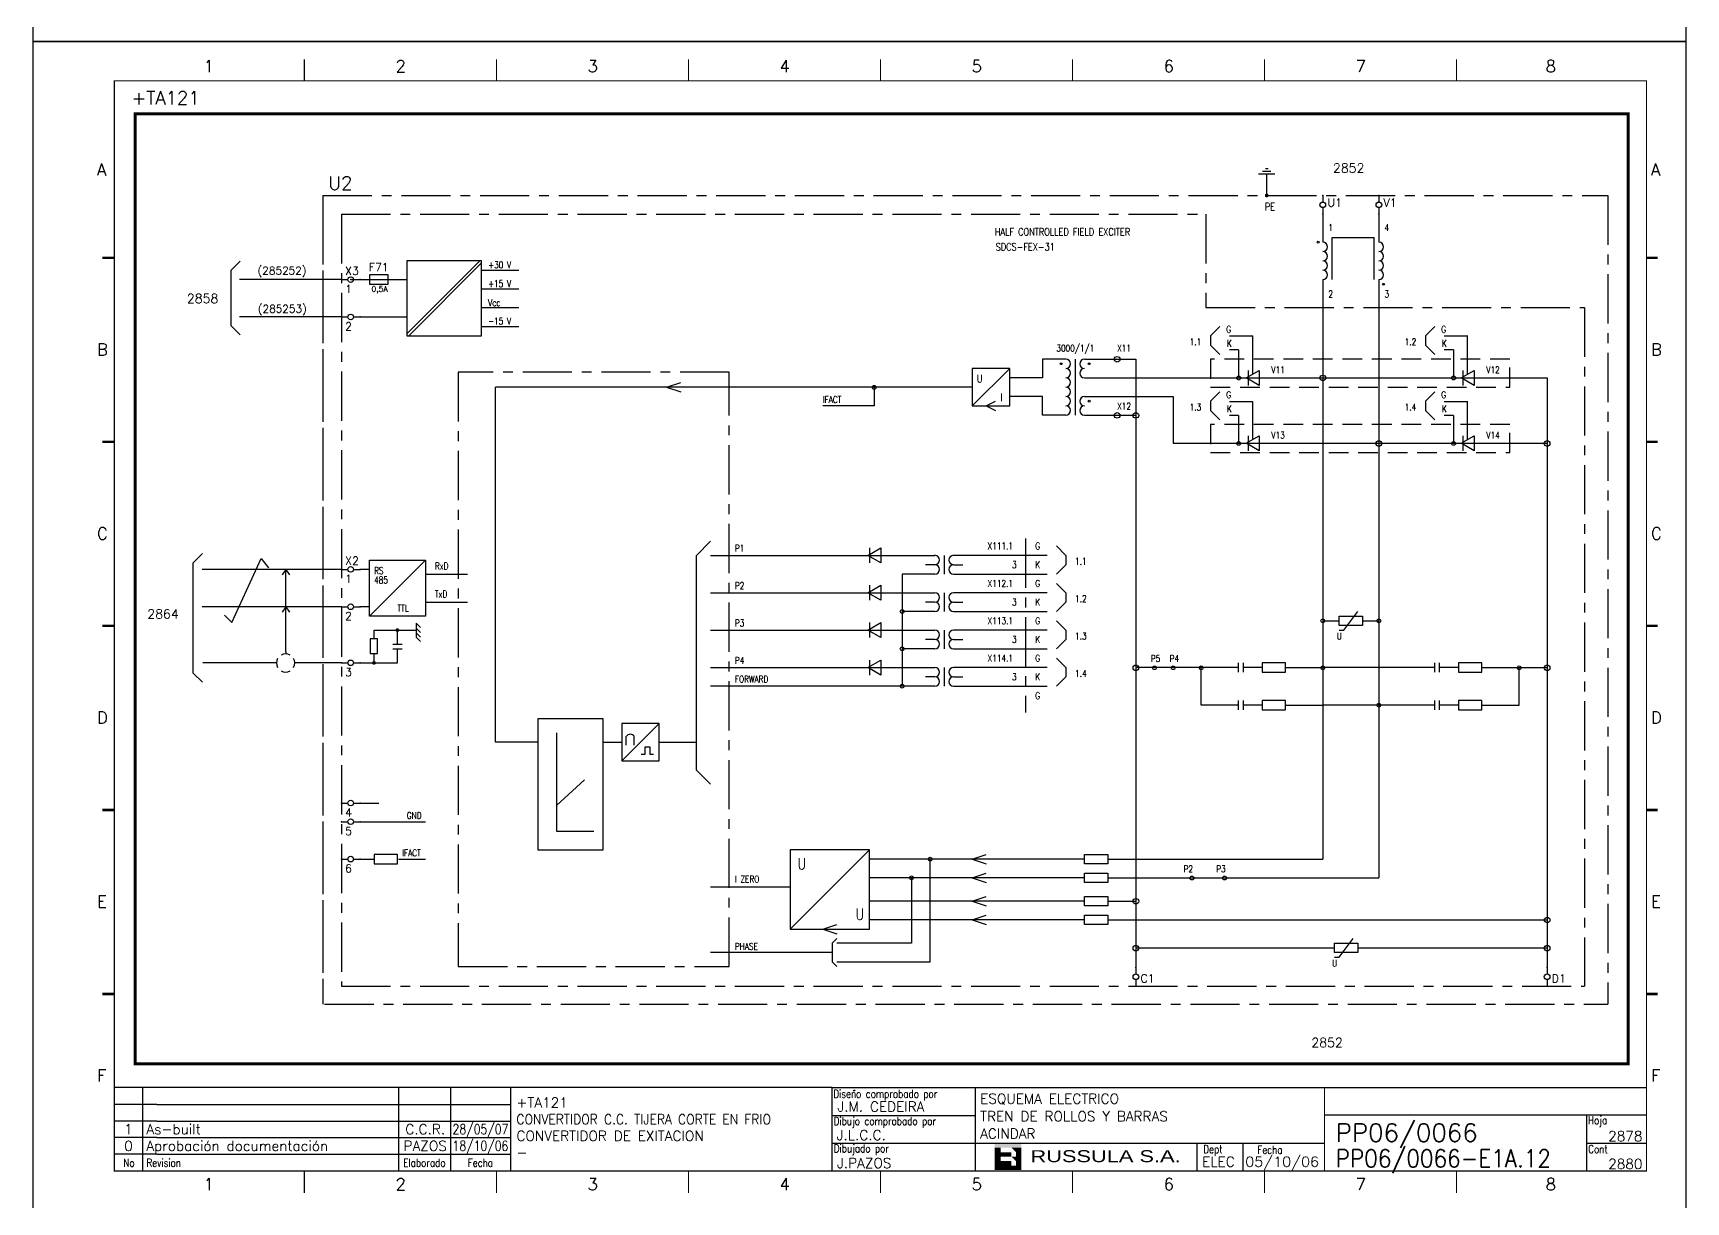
# Model space of a CAD drawing. Extents: x 3 to 423, y -4757 to 292.
# Drawn here: x 2.6 to 422.6, y -3864.1 to -3567.1 of the extents above; entities that cross this region are included whole.
import ezdxf
from ezdxf.enums import TextEntityAlignment as Align

# ---------------------------------------------------------------- set-up
doc = ezdxf.new("R2010")
doc.units = 0
doc.header["$LTSCALE"] = 10
doc.header["$MEASUREMENT"] = 0
for name, pattern in [('CENTER', [2, 1.25, -0.25, 0.25, -0.25]), ('DASHDOT', [1, 0.5, -0.25, 0, -0.25]), ('DASHED', [0.75, 0.5, -0.25])]:
    doc.linetypes.add(name, pattern=pattern)
doc.layers.get('0').update_dxf_attribs({"linetype": 'CONTINUOUS'})
for name, color, linetype in [('1', 7, 'CONTINUOUS'), ('10', 5, 'CONTINUOUS'), ('102', 7, 'CONTINUOUS'), ('2', 7, 'CONTINUOUS'), ('25', 3, 'CONTINUOUS'), ('25K', 4, 'DASHED'), ('25PK', 4, 'CENTER'), ('35', 2, 'CONTINUOUS'), ('50', 1, 'CONTINUOUS'), ('8', 1, 'CONTINUOUS'), ('9', 6, 'CONTINUOUS'), ('DIBUJO', 7, 'CONTINUOUS'), ('NODE', 7, 'CONTINUOUS')]:
    doc.layers.add(name, color=color, linetype=linetype)
doc.styles.add('ABBSTYLE', font='ROMANS.SHX', dxfattribs={"width": 0.8})
doc.styles.add('HELVETICA', font='HELV.SHX')
doc.styles.add('LABEL', font='SIMPLEX', dxfattribs={"width": 0.8, "height": 4})
doc.styles.add('ROMANS', font='romans')
doc.styles.get("Standard").update_dxf_attribs({"font": 'simplex'})

# ---------------------------------------------------------------- blocks, each defined once
blk = doc.blocks.new('newcajec')
at = {"layer": '1'}
for p, q in [((179.4, 20.85), (0.13, 20.85)), ((7, 20.85), (7, 0)), ((71, 20.85), (71, 0)), ((84, 20.85), (84, 0.09)), ((99, 20.85), (99, 0)), ((215.2, 20.8), (215.2, 0)), ((10.6, 16.64), (0, 16.64)), ((10.6, 16.64), (99, 16.64)), ((184.64, 20.18), (184.81, 20.01)), ((184.81, 20.01), (185.18, 20.25)), ((10.6, 12.48), (0, 12.48)), ((10.6, 12.48), (99, 12.48)), ((179.4, 13.87), (215.2, 13.87)), ((368, 14.06), (368, 0)), ((10.6, 8.32), (0, 8.32)), ((10.6, 8.32), (99, 8.32)), ((10.6, 4.16), (0, 4.16)), ((10.6, 4.16), (99, 4.16)), ((179.4, 6.93), (267.63, 6.93)), ((267.63, 6.93), (302.5, 6.93)), ((270.63, 6.91), (270.63, 0)), ((282.07, 6.93), (282.07, 0)), ((368, 6.93), (383, 6.93))]:
    blk.add_line(p, q, dxfattribs=at)
for points in [[(47.5, 272.5, 0.3, 0.3, 0), (47.5, 277.91, 0.3, 0.3, 0)], [(95.5, 272.5, 0.3, 0.3, 0), (95.5, 277.91, 0.3, 0.3, 0)], [(143.5, 272.5, 0.3, 0.3, 0), (143.5, 277.91, 0.3, 0.3, 0)], [(191.5, 272.5, 0.3, 0.3, 0), (191.5, 277.91, 0.3, 0.3, 0)], [(239.5, 272.5, 0.3, 0.3, 0), (239.5, 277.91, 0.3, 0.3, 0)], [(287.5, 272.5, 0.3, 0.3, 0), (287.5, 277.91, 0.3, 0.3, 0)], [(335.5, 272.5, 0.3, 0.3, 0), (335.5, 277.91, 0.3, 0.3, 0)], [(-2.99, 228.23, 0.6, 0.6, 0), (-0.18, 228.23, 0.6, 0.6, 0)], [(383.01, 228.23, 0.6, 0.6, 0), (385.82, 228.23, 0.6, 0.6, 0)], [(-2.99, 182.23, 0.6, 0.6, 0), (-0.18, 182.23, 0.6, 0.6, 0)], [(383.01, 182.23, 0.6, 0.6, 0), (385.82, 182.23, 0.6, 0.6, 0)], [(-2.99, 136.23, 0.6, 0.6, 0), (-0.18, 136.23, 0.6, 0.6, 0)], [(383.01, 136.23, 0.6, 0.6, 0), (385.82, 136.23, 0.6, 0.6, 0)], [(-2.99, 90.23, 0.6, 0.6, 0), (-0.18, 90.23, 0.6, 0.6, 0)], [(383.01, 90.23, 0.6, 0.6, 0), (385.82, 90.23, 0.6, 0.6, 0)], [(-2.99, 44.23, 0.6, 0.6, 0), (-0.18, 44.23, 0.6, 0.6, 0)], [(383.01, 44.23, 0.6, 0.6, 0), (385.82, 44.23, 0.6, 0.6, 0)], [(383, 20.8, 0.3, 0.3, 0), (179.4, 20.8, 0.3, 0.3, 0), (179.4, 0, 0.3, 0.3, 0)], [(302.5, 20.8, 0.3, 0.3, 0), (302.5, 0, 0.3, 0.3, 0)], [(302.5, 14, 0.3, 0.3, 0), (383, 14, 0.3, 0.3, 0)], [(47.5, -5.5, 0.3, 0.3, 0), (47.5, -0.09, 0.3, 0.3, 0)], [(95.5, -5.5, 0.3, 0.3, 0), (95.5, -0.09, 0.3, 0.3, 0)], [(143.5, -5.5, 0.3, 0.3, 0), (143.5, -0.09, 0.3, 0.3, 0)], [(191.5, -5.5, 0.3, 0.3, 0), (191.5, -0.09, 0.3, 0.3, 0)], [(239.5, -5.5, 0.3, 0.3, 0), (239.5, -0.09, 0.3, 0.3, 0)], [(287.5, -5.5, 0.3, 0.3, 0), (287.5, -0.09, 0.3, 0.3, 0)], [(335.5, -5.5, 0.3, 0.3, 0), (335.5, -0.09, 0.3, 0.3, 0)]]:
    blk.add_lwpolyline(points, format="xyseb", dxfattribs=at)
at = {"layer": '1', "const_width": 0.3}
blk.add_lwpolyline([(0, 0), (0, 272.5), (383, 272.5), (383, 0)], close=True, dxfattribs=at)
at = {"layer": '2', "color": 14}
for p, q in [((221.42, 4.69), (221.42, 5.81)), ((221.42, 2.47), (221.42, 3.58))]:
    blk.add_line(p, q, dxfattribs=at)
for points in [[(220.05, 5.81), (220.05, 6.92), (226.74, 5.81), (226.74, 6.92)], [(221.42, 2.47), (220.05, 2.47), (221.42, 5.81), (220.05, 5.81)], [(221.42, 4.69), (224.25, 4.69), (221.42, 3.58), (224.25, 3.58)], [(224.25, 5.81), (225.37, 5.81), (225.37, 4.69)], [(225.37, 5.81), (226.74, 5.81), (225.37, 1.35), (226.74, 1.35)], [(224.25, 0.24), (224.25, 2.47), (220.05, 0.24), (220.05, 2.47)], [(224.25, 3.58), (225.37, 3.58), (225.37, 2.47)], [(226.74, 1.35), (226.74, 0.24), (224.25, 1.35), (224.25, 0.24)]]:
    blk.add_solid(points, dxfattribs=at)
at = {"layer": '1', "style": 'ROMANS'}
for s, p in [('1', (22.29, 274.68)), ('2', (70.29, 274.68)), ('3', (118.29, 274.68)), ('4', (166.29, 274.68)), ('5', (214.29, 274.68)), ('6', (262.29, 274.68)), ('7', (310.29, 274.68)), ('8', (357.79, 274.68)), ('A', (-4.37, 248.84)), ('A', (384.13, 248.84)), ('B', (-4.37, 203.84)), ('B', (384.13, 203.84)), ('C', (-4.37, 157.84)), ('C', (384.13, 157.84)), ('D', (-4.37, 111.84)), ('D', (384.13, 111.84)), ('E', (-4.37, 65.84)), ('E', (384.13, 65.84)), ('F', (-4.37, 22.34)), ('F', (384.13, 22.34)), ('1', (22.29, -4.82)), ('2', (70.29, -4.82)), ('3', (118.29, -4.82)), ('4', (166.29, -4.82)), ('5', (214.29, -4.82)), ('6', (262.29, -4.82)), ('7', (310.29, -4.82)), ('8', (357.79, -4.82))]:
    blk.add_text(s, height=3, dxfattribs=at).set_placement(p)
at = {"layer": '1', "style": 'LABEL', "width": 0.8}
for s, p in [('Diseno comprobado por', (179.73, 18.27)), ('Dibujo comprobado por', (179.81, 11.47)), ('Hoja', (368.38, 11.66)), ('Dibujado por', (179.83, 4.64)), ('Fecha', (285.71, 4.3)), ('Cont', (368.43, 4.46)), ('No', (2.23, 1.05)), ('Revision', (8, 1.05))]:
    blk.add_text(s, height=2, dxfattribs=at).set_placement(p)
for s, p in [('Dept', (274.61, 4.44)), ('Elaborado', (77.5, 1.05)), ('Fecha', (91.5, 1.05))]:
    blk.add_text(s, height=2, dxfattribs=at).set_placement(p, align=Align.CENTER)
at = {"layer": '10', "style": 'ROMANS'}
for tag, p in [('REV41', (3.5, 18.74)), ('REV43', (77.7, 18.74)), ('REV31', (3.5, 14.58)), ('REV33', (77.7, 14.58)), ('REV21', (3.5, 10.42)), ('REV23', (77.7, 10.42)), ('REV11', (3.5, 6.27)), ('REV13', (77.7, 6.27))]:
    blk.add_attdef(tag, text='', height=2.5, dxfattribs=at).set_placement(p, align=Align.MIDDLE)
for tag, p, height in [('REV42', (8, 17.49), 2.5), ('SHEETNAME1', (100.5, 15.83), 2.5), ('DESIGNCHECK', (180.74, 14.83), 2.5), ('DOCUMENTTYPE', (216.43, 16.8), 2.5), ('NOTA', (305.32, 15.8), 3), ('REV32', (8, 13.33), 2.5), ('SHEETNAME2', (100.5, 11.67), 2.5), ('OBJECT', (216.43, 12.4), 2.5), ('REV22', (8, 9.17), 2.5), ('SHEETNAME3', (100.5, 7.51), 2.5), ('DRAWINGCHECK', (180.53, 7.71), 2.5), ('CUSTOMER', (216.43, 8.08), 2.5), ('ORDER', (305.32, 7.3), 4.5), ('REV12', (8, 5.01), 2.5), ('SHEETNAME4', (100.5, 3.35), 2.5), ('DOCUMENT_ID', (305.32, 0.93), 4.4), ('USER', (180.63, 0.71), 2.5), ('DEPARTMENT', (271.93, 1.05), 2.5)]:
    blk.add_attdef(tag, p, '', height=height, dxfattribs=at)
for tag, width, p, p2 in [('REV44', 1.221199, (84.53, 17.49), (98.48, 17.49)), ('REV34', 1.221199, (84.53, 13.33), (98.48, 13.33)), ('REV24', 1.221199, (84.53, 9.17), (98.48, 9.17)), ('REV14', 1.221199, (84.53, 5.01), (98.48, 5.01)), ('CREATED2', 7.039915, (282.71, 1.05), (301.14, 1.05))]:
    blk.add_attdef(tag, text='', height=2.5, dxfattribs=dict(at, width=width)).set_placement(p, p2, align=Align.FIT)
for tag, p in [('SHEET', (382, 7.43)), ('NEXTSHEET', (382, 0.5))]:
    blk.add_attdef(tag, text='', height=2.5, dxfattribs=at).set_placement(p, align=Align.RIGHT)
at = {"layer": 'DIBUJO', "color": 14, "style": 'HELVETICA', "width": 1.3}
blk.add_text('RUSSULA S.A.', height=3, dxfattribs=at).set_placement((229, 2.19))
blk = doc.blocks.new('NOD', base_point=(237.5, 170))
at = {"layer": 'NODE'}
blk.add_point((237.5, 170), dxfattribs=at)
blk = doc.blocks.new('$$PLL21C')
for p, q in [((-2.5, 0), (-0.75, 0)), ((0.75, 0), (2.5, 0))]:
    blk.add_line(p, q)
at = {"layer": '2'}
blk.add_circle((0, 0), 0.75, dxfattribs=at)
for p in [(-2.5, 0), (2.5, 0)]:
    blk.add_blockref('NOD', p, dxfattribs=at)
at = {"layer": '8'}
blk.add_attdef('*A', (-1.5, -3.575), '', height=2.15, dxfattribs=at)
at = {"layer": '9'}
blk.add_attdef('ID', (-1.5, 1.25), '', height=2.15, dxfattribs=at)
blk = doc.blocks.new('$072101S')
at = {"layer": '2'}
for p, q in [((0, 0), (0, 15)), ((1.25, 10), (-1.25, 10)), ((-1.25, 10), (-1.25, 5)), ((1.25, 5), (1.25, 10)), ((-1.25, 5), (1.25, 5))]:
    blk.add_line(p, q, dxfattribs=at)
for p in [(0, 15), (0, 0)]:
    blk.add_blockref('NOD', p, dxfattribs=at)
at = {"layer": '8'}
blk.add_attdef('2A', (3.325, 11), '', height=2.15, rotation=90, dxfattribs=at)
blk.add_attdef('ID', text='', height=2.15, rotation=90, dxfattribs=at).set_placement((-2.25, 7.5), align=Align.CENTER)
blk.add_attdef('1A', text='', height=2.15, rotation=90, dxfattribs=at).set_placement((3.325, 4), align=Align.RIGHT)
blk = doc.blocks.new('$$PLD12C')
for p, q in [((0, 2.5), (0, 0.75)), ((0, -0.75), (0, -2.5))]:
    blk.add_line(p, q)
at = {"layer": '2'}
blk.add_circle((0, 0), 0.75, dxfattribs=at)
for p in [(0, 2.5), (0, -2.5)]:
    blk.add_blockref('NOD', p, dxfattribs=at)
at = {"layer": '8'}
blk.add_attdef('*A', (1.25, -1.5), '', height=2.15, dxfattribs=at)
at = {"layer": '9'}
blk.add_attdef('ID', text='', height=2.15, dxfattribs=at).set_placement((-1.25, -1.5), align=Align.RIGHT)
blk = doc.blocks.new('$$PLU21C')
for p, q in [((0, 2.5), (0, 0.75)), ((0, -0.75), (0, -2.5))]:
    blk.add_line(p, q)
at = {"layer": '2'}
blk.add_circle((0, 0), 0.75, dxfattribs=at)
for p in [(0, 2.5), (0, -2.5)]:
    blk.add_blockref('NOD', p, dxfattribs=at)
at = {"layer": '8'}
blk.add_attdef('*A', (1.25, -0.5), '', height=2.15, dxfattribs=at)
at = {"layer": '9'}
blk.add_attdef('ID', text='', height=2.15, dxfattribs=at).set_placement((-1.25, -0.5), align=Align.RIGHT)
blk = doc.blocks.new('$030107')
at = {"layer": '102'}
for start, end in [(150, 210), (60, 120), (330, 30), (240, 300)]:
    blk.add_arc((0, 0), 2.5, start, end, dxfattribs=at)

msp = doc.modelspace()

# ---------------------------------------------------------------- linework, layer by layer
at = {"layer": '2', "color": 7}
for p, q in [((55.23, -3625.09), (52.9, -3627.43)), ((52.9, -3627.43), (52.9, -3641.43)), ((97.61, -3643.53), (116.13, -3625)), ((116.61, -3625), (97.61, -3625)), ((97.61, -3625), (97.61, -3644)), ((116.61, -3625.48), (98.08, -3644)), ((116.61, -3644), (116.61, -3625)), ((116.61, -3627.38), (126.11, -3627.38)), ((80.98, -3629.75), (55.13, -3629.75)), ((116.61, -3632.13), (126.11, -3632.13)), ((116.61, -3636.88), (126.11, -3636.88)), ((80.98, -3639.25), (55.06, -3639.25)), ((85.73, -3639.25), (97.61, -3639.25)), ((52.9, -3641.43), (55.23, -3643.76)), ((97.61, -3644), (116.61, -3644)), ((116.61, -3641.63), (126.11, -3641.63)), ((43.33, -3701.73), (45.66, -3699.39)), ((43.33, -3729.73), (43.33, -3701.73)), ((80.98, -3703.38), (45.64, -3703.38)), ((53.11, -3716.92), (60.58, -3700.66)), ((60.58, -3700.66), (62.44, -3702.99)), ((66.9, -3703.38), (65.97, -3704.78)), ((66.9, -3724.21), (66.9, -3703.38)), ((66.9, -3703.38), (67.83, -3704.78)), ((80.98, -3712.88), (45.64, -3712.88)), ((51.24, -3715.05), (53.11, -3716.92)), ((66.9, -3712.88), (65.97, -3714.28)), ((66.9, -3712.88), (67.83, -3714.28)), ((66.9, -3724.21), (66.9, -3724.83)), ((64.48, -3727.13), (45.75, -3727.13)), ((80.98, -3727.13), (69.14, -3727.13)), ((45.66, -3732.06), (43.33, -3729.73))]:
    msp.add_line(p, q, dxfattribs=at)
at = {"layer": '2', "color": 3, "linetype": 'DASHDOT'}
msp.add_lwpolyline([(28.59, -3587.65, 0.784, 0.784, 0), (407.96, -3587.65, 0.784, 0.784, 0), (407.96, -3828.99, 0.784, 0.784, 0), (28.59, -3828.99, 0.784, 0.784, 0), (28.59, -3587.65, 0.784, 0.784, 0)], format="xyseb", dxfattribs=at)
at = {"layer": '25'}
for p, q in [((304.23, -3641.66), (301.86, -3644.03)), ((301.86, -3644.03), (301.86, -3646.41)), ((358.86, -3641.66), (356.48, -3644.03)), ((356.48, -3644.03), (356.48, -3646.41)), ((301.86, -3646.41), (304.23, -3648.78)), ((356.48, -3646.41), (358.86, -3648.78)), ((304.23, -3658.28), (301.86, -3660.66)), ((301.86, -3660.66), (301.86, -3663.03)), ((358.86, -3658.28), (356.48, -3660.66)), ((356.48, -3660.66), (356.48, -3663.03)), ((301.86, -3663.03), (304.23, -3665.41)), ((356.48, -3663.03), (358.86, -3665.41)), ((171.23, -3699.82), (174.8, -3696.25)), ((171.23, -3754.44), (171.23, -3699.82)), ((262.67, -3697.44), (265.05, -3699.82)), ((265.05, -3699.82), (265.05, -3702.19)), ((265.05, -3702.19), (262.67, -3704.57)), ((262.67, -3706.94), (265.05, -3709.32)), ((265.05, -3711.69), (262.67, -3714.07)), ((265.05, -3709.32), (265.05, -3711.69)), ((262.67, -3716.44), (265.05, -3718.82)), ((265.05, -3721.19), (262.67, -3723.57)), ((265.05, -3718.82), (265.05, -3721.19)), ((262.67, -3725.94), (265.05, -3728.32)), ((265.05, -3728.32), (265.05, -3730.69)), ((265.05, -3730.69), (262.67, -3733.07)), ((171.23, -3754.44), (174.8, -3758)), ((205.67, -3798.38), (206.86, -3797.19)), ((205.67, -3798.38), (205.67, -3803.13)), ((205.67, -3803.13), (206.86, -3804.32))]:
    msp.add_line(p, q, dxfattribs=at)
at = {"layer": '25K'}
for points in [[(301.86, -3649.94), (301.86, -3657.07), (377.86, -3657.07), (377.86, -3649.94)], [(301.86, -3666.57), (301.86, -3673.69), (377.86, -3673.69), (377.86, -3666.57)]]:
    msp.add_lwpolyline(points, close=True, dxfattribs=at)
at = {"layer": '25PK'}
for p, q in [((76.23, -3608.38), (402.8, -3608.38)), ((76.23, -3608.38), (402.8, -3608.38)), ((76.23, -3608.38), (76.23, -3813.34)), ((76.23, -3608.38), (76.23, -3813.34)), ((402.8, -3608.38), (402.8, -3813.82)), ((76.23, -3612.45), (76.23, -3813.82)), ((76.23, -3612.45), (76.23, -3813.82)), ((80.98, -3613.13), (300.67, -3613.13)), ((80.98, -3613.13), (80.98, -3809.3)), ((300.67, -3613.13), (300.67, -3636.88)), ((300.67, -3636.88), (396.86, -3636.88)), ((396.86, -3636.88), (396.86, -3809.3)), ((110.67, -3653.27), (110.67, -3804.32)), ((179.55, -3653.27), (110.67, -3653.27)), ((179.55, -3804.32), (179.55, -3653.27)), ((254.83, -3695.54), (254.83, -3739.76)), ((110.67, -3804.32), (179.55, -3804.32)), ((80.98, -3809.3), (396.86, -3809.3)), ((76.71, -3813.82), (402.8, -3813.82)), ((76.71, -3813.82), (402.8, -3813.82))]:
    msp.add_line(p, q, dxfattribs=at)
at = {"layer": '35', "linetype": 'Continuous'}
for p, q in [((318.21, -3602.99), (314.01, -3602.99)), ((317.16, -3602.29), (315.06, -3602.29)), ((316.46, -3601.59), (315.76, -3601.59)), ((316.11, -3608.14), (316.11, -3602.99)), ((95.23, -3718.81), (99.96, -3718.81))]:
    msp.add_line(p, q, dxfattribs=at)
at = {"layer": '35'}
for p, q in [((306.61, -3644.06), (312.56, -3644.06)), ((312.55, -3653.78), (312.55, -3644.06)), ((361.23, -3644.06), (367.19, -3644.06)), ((367.17, -3653.78), (367.17, -3644.06)), ((308.98, -3647.63), (306.61, -3647.63)), ((308.98, -3647.63), (308.98, -3654.75)), ((363.61, -3647.63), (361.23, -3647.63)), ((363.61, -3647.63), (363.61, -3654.75)), ((241.3, -3661.82), (250.8, -3652.32)), ((241.3, -3652.32), (241.3, -3661.82)), ((250.8, -3652.32), (241.3, -3652.32)), ((250.8, -3661.82), (250.8, -3652.32)), ((259.11, -3649.94), (259.11, -3654.69)), ((265.05, -3649.94), (259.11, -3649.94)), ((310.92, -3654.72), (314.21, -3652.82)), ((311.36, -3652.82), (311.36, -3656.62)), ((314.21, -3652.82), (314.21, -3656.62)), ((365.54, -3654.72), (368.83, -3652.82)), ((365.98, -3652.82), (365.98, -3656.62)), ((368.83, -3652.82), (368.83, -3656.62)), ((241.3, -3657.07), (120.17, -3657.07)), ((120.17, -3747.32), (120.17, -3657.07)), ((163.63, -3657.07), (167.2, -3655.88)), ((163.63, -3657.07), (167.2, -3658.25)), ((259.11, -3654.69), (250.8, -3654.69)), ((314.21, -3656.62), (310.92, -3654.72)), ((368.83, -3656.62), (365.54, -3654.72)), ((241.3, -3661.82), (250.8, -3661.82)), ((244.86, -3661.82), (247.23, -3660.63)), ((244.86, -3661.82), (247.23, -3663)), ((259.11, -3659.44), (250.8, -3659.44)), ((259.11, -3664.19), (259.11, -3659.44)), ((306.61, -3660.69), (312.56, -3660.69)), ((312.55, -3670.41), (312.55, -3660.69)), ((361.23, -3660.69), (367.19, -3660.69)), ((367.17, -3670.41), (367.17, -3660.69)), ((265.05, -3664.19), (259.11, -3664.19)), ((308.98, -3664.25), (306.61, -3664.25)), ((308.98, -3664.25), (308.98, -3671.38)), ((363.61, -3664.25), (361.23, -3664.25)), ((363.61, -3664.25), (363.61, -3671.38)), ((310.92, -3671.35), (314.21, -3669.45)), ((311.36, -3669.45), (311.36, -3673.25)), ((314.21, -3669.45), (314.21, -3673.25)), ((365.54, -3671.35), (368.83, -3669.45)), ((365.98, -3669.45), (365.98, -3673.25)), ((368.83, -3669.45), (368.83, -3673.25)), ((314.21, -3673.25), (310.92, -3671.35)), ((368.83, -3673.25), (365.54, -3671.35)), ((330.36, -3687.97), (330.36, -3777)), ((174.8, -3699.82), (231.8, -3699.82)), ((214.73, -3699.82), (218.02, -3697.92)), ((218.02, -3701.72), (214.73, -3699.82)), ((215.17, -3697.92), (215.17, -3701.72)), ((218.02, -3697.92), (218.02, -3701.72)), ((234.17, -3699.82), (234.17, -3704.57)), ((260.3, -3699.82), (236.55, -3699.82)), ((88.11, -3703.38), (85.73, -3703.38)), ((88.11, -3715.25), (102.36, -3701)), ((88.11, -3715.25), (88.11, -3701)), ((88.11, -3701), (102.36, -3701)), ((102.36, -3701), (102.36, -3715.25)), ((231.8, -3702.19), (229.42, -3702.19)), ((236.55, -3702.19), (238.92, -3702.19)), ((102.36, -3704.57), (113.05, -3704.57)), ((214.73, -3709.32), (218.02, -3707.42)), ((215.17, -3707.42), (215.17, -3711.22)), ((218.02, -3707.42), (218.02, -3711.22)), ((223.48, -3704.57), (223.48, -3733.07)), ((231.8, -3704.57), (223.48, -3704.57)), ((236.55, -3704.57), (260.3, -3704.57)), ((344.61, -3704.6), (344.61, -3781.75)), ((102.36, -3711.69), (113.05, -3711.69)), ((174.8, -3709.32), (231.8, -3709.32)), ((218.02, -3711.22), (214.73, -3709.32)), ((231.8, -3711.69), (229.42, -3711.69)), ((234.17, -3709.32), (234.17, -3714.07)), ((260.3, -3709.32), (236.55, -3709.32)), ((236.55, -3711.69), (238.92, -3711.69)), ((88.11, -3712.88), (85.73, -3712.88)), ((102.36, -3715.25), (88.11, -3715.25)), ((214.73, -3718.82), (218.02, -3716.92)), ((215.17, -3716.92), (215.17, -3720.72)), ((218.02, -3716.92), (218.02, -3720.72)), ((231.8, -3714.07), (223.48, -3714.07)), ((236.55, -3714.07), (260.3, -3714.07)), ((330.36, -3716.44), (334.52, -3716.44)), ((334.52, -3715.25), (340.45, -3715.25)), ((334.52, -3717.63), (334.52, -3715.25)), ((335.7, -3718.82), (339.27, -3714.07)), ((339.27, -3715.25), (340.45, -3715.25)), ((339.27, -3715.25), (339.27, -3715.25)), ((340.45, -3715.25), (340.45, -3717.63)), ((340.45, -3716.44), (344.61, -3716.44)), ((88.28, -3721.06), (88.28, -3724.78)), ((90.15, -3721.06), (88.28, -3721.06)), ((90.15, -3724.78), (90.15, -3721.06)), ((99.96, -3717.05), (101.11, -3718.16)), ((99.96, -3717.05), (99.96, -3720.63)), ((99.96, -3718.29), (101.11, -3719.4)), ((99.96, -3719.47), (101.11, -3720.58)), ((99.96, -3720.63), (101.11, -3721.74)), ((174.8, -3718.82), (231.8, -3718.82)), ((218.02, -3720.72), (214.73, -3718.82)), ((231.8, -3721.19), (229.42, -3721.19)), ((234.17, -3718.82), (234.17, -3723.57)), ((260.3, -3718.82), (236.55, -3718.82)), ((236.55, -3721.19), (238.92, -3721.19)), ((340.45, -3717.63), (334.52, -3717.63)), ((334.52, -3718.82), (335.7, -3718.82)), ((88.28, -3724.78), (90.15, -3724.78)), ((94.02, -3722.38), (96.39, -3722.38)), ((94.02, -3723.57), (96.39, -3723.57)), ((231.8, -3723.57), (223.48, -3723.57)), ((236.55, -3723.57), (260.3, -3723.57)), ((85.73, -3727.13), (95.23, -3727.13)), ((174.8, -3728.32), (231.8, -3728.32)), ((214.73, -3728.32), (218.02, -3726.42)), ((218.02, -3730.22), (214.73, -3728.32)), ((215.17, -3726.42), (215.17, -3730.22)), ((218.02, -3726.42), (218.02, -3730.22)), ((234.17, -3728.32), (234.17, -3733.07)), ((260.3, -3728.32), (236.55, -3728.32)), ((308.98, -3728.35), (282.86, -3728.35)), ((299.48, -3737.85), (299.48, -3728.38)), ((308.98, -3729.53), (308.98, -3727.16)), ((310.17, -3729.53), (310.17, -3727.16)), ((314.92, -3728.35), (310.17, -3728.35)), ((320.86, -3727.16), (314.92, -3727.16)), ((314.92, -3727.16), (314.92, -3729.53)), ((314.92, -3729.53), (320.86, -3729.53)), ((320.86, -3729.53), (320.86, -3727.16)), ((320.86, -3728.35), (330.36, -3728.35)), ((358.86, -3728.35), (330.36, -3728.35)), ((358.86, -3729.53), (358.86, -3727.16)), ((360.05, -3729.53), (360.05, -3727.16)), ((364.8, -3728.35), (360.05, -3728.35)), ((370.73, -3727.16), (364.8, -3727.16)), ((364.8, -3727.16), (364.8, -3729.53)), ((364.8, -3729.53), (370.73, -3729.53)), ((370.73, -3729.53), (370.73, -3727.16)), ((370.73, -3728.35), (387.36, -3728.35)), ((380.23, -3737.85), (380.23, -3728.38)), ((231.8, -3733.07), (174.8, -3733.07)), ((231.8, -3730.69), (229.42, -3730.69)), ((236.55, -3730.69), (238.92, -3730.69)), ((236.55, -3733.07), (260.3, -3733.07)), ((236.55, -3733.07), (260.3, -3733.07)), ((308.98, -3737.85), (299.48, -3737.85)), ((308.98, -3739.03), (308.98, -3736.66)), ((310.17, -3739.03), (310.17, -3736.66)), ((314.92, -3737.85), (310.17, -3737.85)), ((320.86, -3736.66), (314.92, -3736.66)), ((314.92, -3736.66), (314.92, -3739.03)), ((320.86, -3739.03), (320.86, -3736.66)), ((320.86, -3737.85), (330.36, -3737.85)), ((358.86, -3737.85), (330.36, -3737.85)), ((358.86, -3739.03), (358.86, -3736.66)), ((360.05, -3739.03), (360.05, -3736.66)), ((364.8, -3737.85), (360.05, -3737.85)), ((370.73, -3736.66), (364.8, -3736.66)), ((364.8, -3736.66), (364.8, -3739.03)), ((370.73, -3739.03), (370.73, -3736.66)), ((370.73, -3737.85), (380.23, -3737.85)), ((147.48, -3741.38), (130.86, -3741.38)), ((130.86, -3741.38), (130.86, -3774.63)), ((147.48, -3774.63), (147.48, -3741.38)), ((314.92, -3739.03), (320.86, -3739.03)), ((364.8, -3739.03), (370.73, -3739.03)), ((135.61, -3744.94), (135.61, -3769.88)), ((152.23, -3752.07), (161.73, -3742.57)), ((152.23, -3742.57), (152.23, -3752.07)), ((161.73, -3742.57), (152.23, -3742.57)), ((153.37, -3748.03), (153.37, -3745.81)), ((155.39, -3748.03), (155.39, -3745.79)), ((161.73, -3752.07), (161.73, -3742.57)), ((130.86, -3747.32), (120.17, -3747.32)), ((147.48, -3747.32), (152.23, -3747.32)), ((157.17, -3750.32), (158.17, -3750.32)), ((158.17, -3748.5), (159.36, -3748.5)), ((158.17, -3750.32), (158.17, -3748.5)), ((159.36, -3748.5), (159.36, -3750.32)), ((159.36, -3750.32), (160.25, -3750.32)), ((161.73, -3747.32), (171.23, -3747.32)), ((152.23, -3752.07), (161.73, -3752.07)), ((135.61, -3763.35), (142.73, -3756.82)), ((85.73, -3762.75), (90.48, -3762.75)), ((85.73, -3767.5), (102.36, -3767.5)), ((135.61, -3769.88), (145.11, -3769.88)), ((130.86, -3774.63), (147.48, -3774.63)), ((194.98, -3794.82), (215.17, -3774.63)), ((85.73, -3777), (89.3, -3777)), ((95.23, -3775.85), (89.3, -3775.85)), ((89.3, -3775.85), (89.3, -3778.22)), ((89.3, -3778.22), (95.23, -3778.22)), ((95.23, -3778.22), (95.23, -3775.85)), ((95.47, -3777), (102.36, -3777)), ((269.8, -3777), (215.17, -3777)), ((230.61, -3803.13), (230.61, -3777)), ((241.3, -3777), (244.86, -3775.82)), ((241.3, -3777), (244.86, -3778.19)), ((269.8, -3775.82), (275.73, -3775.82)), ((269.8, -3778.19), (269.8, -3775.82)), ((275.73, -3778.19), (269.8, -3778.19)), ((275.73, -3775.82), (275.73, -3778.19)), ((275.73, -3777), (330.36, -3777)), ((194.98, -3784.13), (174.8, -3784.13)), ((269.8, -3781.75), (215.17, -3781.75)), ((225.86, -3781.75), (225.86, -3798.38)), ((241.3, -3781.75), (244.86, -3780.57)), ((241.3, -3781.75), (244.86, -3782.94)), ((269.8, -3780.57), (275.73, -3780.57)), ((269.8, -3782.94), (269.8, -3780.57)), ((275.73, -3782.94), (269.8, -3782.94)), ((275.73, -3780.57), (275.73, -3782.94)), ((275.73, -3781.75), (344.61, -3781.75)), ((269.8, -3787.69), (215.17, -3787.69)), ((241.3, -3787.69), (244.86, -3786.5)), ((241.3, -3787.69), (244.86, -3788.88)), ((269.8, -3786.5), (275.73, -3786.5)), ((269.8, -3788.88), (269.8, -3786.5)), ((275.73, -3786.5), (275.73, -3788.88)), ((275.73, -3787.69), (282.86, -3787.69)), ((269.8, -3792.44), (215.17, -3792.44)), ((241.3, -3792.44), (244.86, -3791.25)), ((241.3, -3792.44), (244.86, -3793.63)), ((275.73, -3788.88), (269.8, -3788.88)), ((269.8, -3791.25), (275.73, -3791.25)), ((269.8, -3793.63), (269.8, -3791.25)), ((275.73, -3791.25), (275.73, -3793.63)), ((275.73, -3792.44), (387.36, -3792.44)), ((203.3, -3794.82), (206.86, -3793.63)), ((203.3, -3794.82), (206.86, -3796)), ((275.73, -3793.63), (269.8, -3793.63)), ((205.67, -3800.75), (174.8, -3800.75)), ((225.86, -3798.38), (206.86, -3798.38)), ((282.86, -3799.57), (333.33, -3799.57)), ((333.33, -3798.38), (339.27, -3798.38)), ((333.33, -3800.75), (333.33, -3798.38)), ((339.27, -3800.75), (333.33, -3800.75)), ((334.52, -3801.94), (338.08, -3797.19)), ((338.08, -3798.38), (339.27, -3798.38)), ((338.08, -3798.38), (338.08, -3798.38)), ((339.27, -3798.38), (339.27, -3800.75)), ((339.27, -3799.57), (387.36, -3799.57)), ((206.86, -3803.13), (230.61, -3803.13)), ((333.33, -3801.94), (334.52, -3801.94))]:
    msp.add_line(p, q, dxfattribs=at)
for points in [[(316.35, -3608.38, 0.475, 0.475, 1), (315.87, -3608.38, 0.475, 0.475, 1)], [(94.97, -3718.82, 0.475, 0.475, 1), (95.44, -3718.82, 0.475, 0.475, 1)], [(89.03, -3727.13, 0.475, 0.475, 1), (89.5, -3727.13, 0.475, 0.475, 1)]]:
    msp.add_lwpolyline(points, format="xyseb", close=True, dxfattribs=at)
for points in [[(216.36, -3657.07), (216.36, -3661.82), (203.3, -3661.82)], [(89.27, -3721.06), (89.27, -3718.82), (95.23, -3718.82)], [(95.23, -3722.38), (95.23, -3718.82)], [(89.27, -3727.13), (89.27, -3724.78)], [(95.23, -3727.13), (95.23, -3723.57)]]:
    msp.add_lwpolyline(points, dxfattribs=at)
msp.add_lwpolyline([(194.98, -3794.82), (215.17, -3794.82), (215.17, -3774.63), (194.98, -3774.63)], close=True, dxfattribs=at)
for centre, radius in [((329.17, -3620.25), 0.237), ((345.8, -3630.94), 0.237), ((263.86, -3651.13), 0.237), ((270.98, -3651.13), 0.237), ((216.36, -3657.13), 0.475), ((308.98, -3654.75), 0.475), ((363.61, -3654.75), 0.475), ((270.98, -3660.63), 0.237), ((308.98, -3671.38), 0.475), ((363.61, -3671.38), 0.475), ((223.48, -3714.07), 0.475), ((330.36, -3716.47), 0.475), ((344.61, -3716.47), 0.475), ((223.48, -3723.57), 0.475), ((287.61, -3728.38), 0.475), ((292.36, -3728.38), 0.475), ((299.48, -3728.38), 0.475), ((330.36, -3728.38), 0.475), ((380.23, -3728.38), 0.475), ((223.48, -3733.07), 0.475), ((344.61, -3737.88), 0.475), ((230.61, -3777), 0.475), ((225.86, -3781.75), 0.475), ((297.11, -3781.81), 0.475), ((305.42, -3781.81), 0.475)]:
    msp.add_circle(centre, radius, dxfattribs=at)
for centre, radius, start, end in [((231.8, -3701), 1.19, 270, 90), ((236.55, -3701), 1.19, 90, 270), ((231.8, -3703.38), 1.19, 270, 90), ((236.55, -3703.38), 1.19, 90, 270), ((231.8, -3710.5), 1.19, 270, 90), ((231.8, -3712.88), 1.19, 270, 90), ((236.55, -3710.5), 1.19, 90, 270), ((236.55, -3712.88), 1.19, 90, 270), ((231.8, -3720), 1.19, 270, 90), ((231.8, -3722.38), 1.19, 270, 90), ((236.55, -3720), 1.19, 90, 270), ((236.55, -3722.38), 1.19, 90, 270), ((231.8, -3729.5), 1.19, 270, 90), ((236.55, -3729.5), 1.19, 90, 270), ((231.8, -3731.88), 1.19, 270, 90), ((236.55, -3731.88), 1.19, 90, 270), ((154.4, -3746.51), 1.23, 35.7975, 146.6923)]:
    msp.add_arc(centre, radius, start, end, dxfattribs=at)
at = {"layer": '50', "color": 12}
for p, q in [((330.36, -3613.13), (330.36, -3620.25)), ((344.61, -3613.13), (344.61, -3620.25)), ((332.73, -3619.07), (343.42, -3619.07)), ((332.73, -3629.75), (332.73, -3619.07)), ((343.42, -3629.75), (343.42, -3619.07)), ((330.36, -3629.75), (330.36, -3687.94)), ((344.61, -3629.75), (344.61, -3704.57)), ((267.42, -3649.94), (267.42, -3664.19)), ((269.8, -3649.97), (282.86, -3649.97)), ((282.86, -3649.97), (282.86, -3805.5)), ((269.8, -3654.72), (287.61, -3654.72)), ((287.61, -3654.72), (387.36, -3654.72)), ((387.36, -3654.75), (387.36, -3805.5)), ((269.8, -3659.47), (292.36, -3659.47)), ((292.36, -3659.44), (292.36, -3671.35)), ((269.8, -3664.22), (282.86, -3664.22)), ((292.36, -3671.35), (387.36, -3671.35))]:
    msp.add_line(p, q, dxfattribs=at)
at = {"layer": '50'}
for centre in [(278.11, -3650), (278.11, -3664.25)]:
    msp.add_circle(centre, 0.712, dxfattribs=at)
at = {"layer": '50', "color": 12}
for centre in [(330.36, -3654.75), (282.86, -3664.25), (344.61, -3671.38), (387.36, -3671.38), (282.86, -3728.38), (387.36, -3728.38), (282.86, -3787.72), (387.36, -3792.47), (282.86, -3799.63), (387.36, -3799.63)]:
    msp.add_circle(centre, 0.712, dxfattribs=at)
for centre, start, end in [((330.36, -3621.44), 270, 90), ((344.61, -3621.44), 270, 90), ((330.36, -3623.82), 270, 90), ((344.61, -3623.82), 270, 90), ((330.36, -3626.19), 270, 90), ((330.36, -3628.57), 270, 90), ((344.61, -3626.19), 270, 90), ((344.61, -3628.57), 270, 90), ((265.05, -3651.13), 270, 90), ((265.05, -3653.5), 270, 90), ((269.8, -3651.16), 90, 270), ((269.8, -3653.53), 90, 270), ((265.05, -3655.88), 270, 90), ((265.05, -3658.25), 270, 90), ((265.05, -3660.63), 270, 90), ((265.05, -3663), 270, 90), ((269.8, -3660.66), 90, 270), ((269.8, -3663.03), 90, 270)]:
    msp.add_arc(centre, 1.19, start, end, dxfattribs=at)
at = {"layer": 'DIBUJO'}
for points in [[(2.63, -3272.25), (422.63, -3272.25), (422.63, -3569.25), (2.63, -3569.25), (2.63, -3272.25)], [(2.63, -3569.25), (422.63, -3569.25), (422.63, -3866.25), (2.63, -3866.25), (2.63, -3569.25)]]:
    msp.add_lwpolyline(points, dxfattribs=at)

# ---------------------------------------------------------------- block references
at = {"layer": '2', "color": 7}
ref = msp.add_blockref('newcajec', (23.31, -3856.23), dxfattribs=dict(at, xscale=1.016442892079965, yscale=1.016442892079965, zscale=1.016442892079965))
ref.add_attrib('REV24', '28/05/07', dxfattribs={"layer": '10', "height": 2.541, "style": 'ROMANS', "width": 0.728168}).set_placement((109.23, -3846.9), (123.41, -3846.9), align=Align.FIT)
ref.add_attrib('SHEETNAME3', 'CONVERTIDOR DE EXITACION', (125.46, -3848.6), dxfattribs={"layer": '10', "height": 2.5411, "style": 'ROMANS'})
ref.add_attrib('SHEETNAME2', 'CONVERTIDOR C.C. TIJERA CORTE EN FRIO', (125.46, -3844.37), dxfattribs={"layer": '10', "height": 2.5411, "style": 'ROMANS', "width": 0.9})
ref.add_attrib('SHEETNAME1', '+TA121', (125.46, -3840.14), dxfattribs={"layer": '10', "height": 2.541, "style": 'ROMANS'})
ref.add_attrib('USER', 'J.PAZOS', (206.91, -3855.51), dxfattribs={"layer": '10', "height": 2.541, "style": 'ROMANS'})
ref.add_attrib('DRAWINGCHECK', 'J.L.C.C.', (206.81, -3848.39), dxfattribs={"layer": '10', "height": 2.541, "style": 'ROMANS'})
ref.add_attrib('DESIGNCHECK', 'J.M. CEDEIRA', (207.02, -3841.15), dxfattribs={"layer": '10', "height": 2.5411, "style": 'ROMANS'})
ref.add_attrib('REV22', 'As-built', (31.44, -3846.9), dxfattribs={"layer": '10', "height": 2.541, "style": 'ROMANS'})
ref.add_attrib('REV12', 'Aprobación documentación', (31.44, -3851.13), dxfattribs={"layer": '10', "height": 2.5411, "style": 'ROMANS'})
ref.add_attrib('REV21', '1', dxfattribs={"layer": '10', "height": 2.54, "style": 'ROMANS'}).set_placement((26.87, -3845.63), align=Align.MIDDLE)
ref.add_attrib('REV11', '0', dxfattribs={"layer": '10', "height": 2.54, "style": 'ROMANS'}).set_placement((26.87, -3849.86), align=Align.MIDDLE)
ref.add_attrib('SHEETNAME4', '-', (125.46, -3852.83), dxfattribs={"layer": '10', "height": 2.54, "style": 'ROMANS'})
ref.add_attrib('REV14', '18/10/06', dxfattribs={"layer": '10', "height": 2.541, "style": 'ROMANS', "width": 0.728168}).set_placement((109.23, -3851.13), (123.41, -3851.13), align=Align.FIT)
ref.add_attrib('REV23', 'C.C.R.', dxfattribs={"layer": '10', "height": 2.541, "style": 'ROMANS'}).set_placement((102.29, -3845.63), align=Align.MIDDLE)
ref.add_attrib('REV13', 'PAZOS', dxfattribs={"layer": '10', "height": 2.541, "style": 'ROMANS'}).set_placement((102.29, -3849.86), align=Align.MIDDLE)
ref.add_attrib('DOCUMENT_ID', 'PP06/0066-E1A.12', (333.65, -3855.28), dxfattribs={"layer": '10', "height": 4.4723, "style": 'ROMANS', "width": 0.9})
ref.add_attrib('ORDER', 'PP06/0066', (333.65, -3848.81), dxfattribs={"layer": '10', "height": 4.574, "style": 'ROMANS'})
ref.add_attrib('CUSTOMER', 'ACINDAR', (243.3, -3848.01), dxfattribs={"layer": '10', "height": 2.541, "style": 'ROMANS'})
ref.add_attrib('OBJECT', 'TREN DE ROLLOS Y BARRAS', (243.3, -3843.62), dxfattribs={"layer": '10', "height": 2.5411, "style": 'ROMANS'})
ref.add_attrib('DOCUMENTTYPE', 'ESQUEMA ELECTRICO', (243.3, -3839.15), dxfattribs={"layer": '10', "height": 2.5411, "style": 'ROMANS'})
ref.add_attrib('CREATED2', '05/10/06', dxfattribs={"layer": '10', "height": 2.541, "style": 'ROMANS', "width": 0.961976}).set_placement((310.67, -3855.17), (329.41, -3855.17), align=Align.FIT)
ref.add_attrib('DEPARTMENT', 'ELEC', (299.71, -3855.17), dxfattribs={"layer": '10', "height": 2.541, "style": 'ROMANS'})
ref.add_attrib('NEXTSHEET', '2880', dxfattribs={"layer": '10', "height": 2.541, "style": 'ROMANS'}).set_placement((411.59, -3855.72), align=Align.RIGHT)
ref.add_attrib('SHEET', '2878', dxfattribs={"layer": '10', "height": 2.541, "style": 'ROMANS'}).set_placement((411.59, -3848.67), align=Align.RIGHT)
at = {"layer": '2', "color": 7, "xscale": 0.9500000000000198, "yscale": 0.9500000000000198, "zscale": 0.9500000000000198}
for name, p, values in [('$$PLU21C', (330.36, -3610.75), {'*A': 'U1'}), ('$$PLU21C', (344.61, -3610.75), {'*A': 'V1'}), ('$$PLL21C', (83.36, -3629.75), {'ID': 'X3', '*A': '1'}), ('$$PLL21C', (83.36, -3639.25), {'*A': '2'}), ('$$PLL21C', (83.36, -3703.38), {'ID': 'X2', '*A': '1'}), ('$$PLL21C', (83.36, -3712.88), {'*A': '2'}), ('$$PLL21C', (83.36, -3727.13), {'*A': '3'}), ('$$PLL21C', (83.36, -3762.75), {'*A': '4'}), ('$$PLL21C', (83.36, -3767.5), {'*A': '5'}), ('$$PLL21C', (83.36, -3777), {'*A': '6'}), ('$$PLD12C', (282.86, -3806.9), {'*A': 'C1'}), ('$$PLD12C', (387.36, -3806.9), {'*A': 'D1'})]:
    msp.add_blockref(name, p, dxfattribs=at).add_auto_attribs(values)
at = {"layer": '2', "color": 7}
ref = msp.add_blockref('$072101S', (83.36, -3629.75), dxfattribs=dict(at, xscale=0.9499999999999883, yscale=0.9499999999999883, zscale=0.9499999999999883, rotation=270))
ref.add_attrib('ID', 'F71', dxfattribs={"layer": '8', "height": 2.042}).set_placement((90.48, -3627.62), align=Align.CENTER)
ref.add_attrib('1A', '0,5A', dxfattribs={"layer": '8', "height": 1.425}).set_placement((92.78, -3632.83), align=Align.RIGHT)
at = {"layer": '2', "color": 7, "xscale": 0.9333333333333053, "yscale": 0.9333333333333053, "zscale": 0.9333333333333053}
msp.add_blockref('$030107', (66.81, -3727.16), dxfattribs=at)

# ---------------------------------------------------------------- texts
at = {"layer": '2', "color": 6}
for s, height, p in [('+TA121', 3.36, (27.68, -3585.23)), ('U2', 3.42, (77.66, -3606.95)), ('(285252)', 1.96, (59.69, -3628.44)), ('(285253)', 1.96, (59.75, -3638.16))]:
    msp.add_text(s, height=height, dxfattribs=at).set_placement(p)
at = {"layer": '2', "color": 7, "style": 'ROMANS'}
for s, p in [('2852', (332.94, -3602.58)), ('2858', (41.71, -3635.72)), ('2864', (31.66, -3715.87)), ('2852', (327.45, -3824.78))]:
    msp.add_text(s, height=2.333, dxfattribs=at).set_placement(p)
at = {"layer": '25', "style": 'ABBSTYLE', "width": 0.8}
for s, height, p in [('PE', 1.9, (315.63, -3612.18)), ('1', 1.71, (331.78, -3617.4)), ('4', 1.71, (346.03, -3617.4)), ('HALF CONTROLLED FIELD EXCITER', 1.9, (247, -3618.59)), ('SDCS-FEX-31', 1.9, (247.23, -3622.39)), ('+30 V', 1.71, (118.26, -3626.88)), ('+15 V', 1.71, (118.26, -3631.64)), ('2', 1.71, (331.78, -3634.27)), ('3', 1.71, (346.03, -3634.27)), ('Vcc', 1.71, (118.26, -3636.47)), ('-15 V', 1.71, (118.26, -3641.16)), ('1.1', 1.71, (296.55, -3646.41)), ('1.2', 1.71, (351.18, -3646.41)), ('3000/1/1', 1.71, (262.67, -3648.04)), ('X11', 1.71, (278.11, -3648.04)), ('U', 1.9, (242.48, -3655.88)), ('V11', 1.71, (317.3, -3653.53)), ('V12', 1.71, (371.92, -3653.53)), ('IFACT', 1.71, (203.3, -3661.1)), ('I', 1.9, (248.42, -3660.63)), ('X12', 1.71, (278.11, -3662.77)), ('1.3', 1.71, (296.55, -3663.03)), ('1.4', 1.71, (351.18, -3663.03)), ('V13', 1.71, (317.3, -3670.16)), ('V14', 1.71, (371.92, -3670.16)), ('P1', 1.71, (180.97, -3698.87)), ('RS', 1.71, (89.3, -3704.57)), ('RxD', 1.71, (104.73, -3703.38)), ('1.1', 1.71, (267.42, -3702.19)), ('485', 1.71, (89.3, -3706.94)), ('P2', 1.71, (180.97, -3708.37)), ('TTL', 1.71, (95.23, -3714.07)), ('TxD', 1.71, (104.73, -3710.5)), ('1.2', 1.71, (267.42, -3711.69)), ('P3', 1.71, (180.97, -3717.87)), ('1.3', 1.71, (267.42, -3721.19)), ('U', 1.71, (333.92, -3721.19)), ('P5', 1.71, (286.66, -3726.89)), ('P4', 1.71, (291.41, -3726.89)), ('P4', 1.71, (180.97, -3727.37)), ('1.4', 1.71, (267.42, -3730.69)), ('FORWARD', 1.71, (180.97, -3732.12)), ('GND', 1.71, (97.61, -3766.79)), ('IFACT', 1.71, (96.42, -3776.29)), ('U', 2.85, (196.88, -3779.62)), ('P2', 1.71, (294.97, -3780.33)), ('P3', 1.71, (303.28, -3780.33)), ('I ZERO', 1.71, (180.97, -3782.94)), ('U', 2.85, (211.61, -3792.44)), ('PHASE', 1.71, (180.97, -3800.04)), ('U', 1.71, (332.73, -3804.32))]:
    msp.add_text(s, height=height, dxfattribs=at).set_placement(p)
for s, p in [('G', (306.45, -3642.39)), ('K', (306.61, -3645.94)), ('G', (361.08, -3642.39)), ('K', (361.23, -3645.94)), ('G', (306.45, -3659.01)), ('G', (361.08, -3659.01)), ('K', (306.61, -3662.56)), ('K', (361.23, -3662.56)), ('X111.1', (248.42, -3697.44)), ('G', (257.92, -3697.44)), ('3', (251.98, -3702.19)), ('K', (257.92, -3702.19)), ('X112.1', (248.42, -3706.94)), ('G', (257.92, -3706.94)), ('3', (251.98, -3711.69)), ('K', (257.92, -3711.69)), ('X113.1', (248.42, -3716.44)), ('G', (257.92, -3716.44)), ('3', (251.98, -3721.19)), ('K', (257.92, -3721.19)), ('X114.1', (248.42, -3725.94)), ('G', (257.92, -3725.94)), ('3', (251.98, -3730.69)), ('K', (257.92, -3730.69)), ('G', (257.92, -3735.47))]:
    msp.add_text(s, height=1.71, dxfattribs=at).set_placement(p, align=Align.MIDDLE)

doc.saveas('drawing.dxf')
